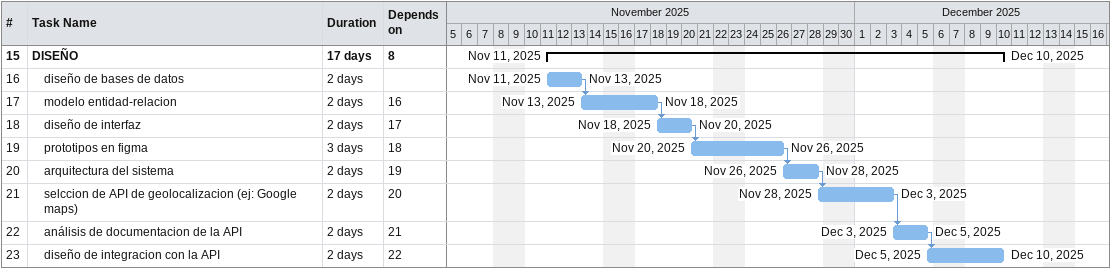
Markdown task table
| ID | Level | Task | Duration | Start | Finish | Predecessors |
|---|---|---|---|---|---|---|
| 15 | 1 | **DISEÑO** | 17d | 2025-11-11 | 2025-12-10 | 8 |
| 16 | 2 | diseño de bases de datos | 2d | 2025-11-11 | 2025-11-13 |  |
| 17 | 2 | modelo entidad-relacion | 2d | 2025-11-13 | 2025-11-18 | 16 |
| 18 | 2 | diseño de interfaz | 2d | 2025-11-18 | 2025-11-20 | 17 |
| 19 | 2 | prototipos en figma | 3d | 2025-11-20 | 2025-11-26 | 18 |
| 20 | 2 | arquitectura del sistema | 2d | 2025-11-26 | 2025-11-28 | 19 |
| 21 | 2 | selccion de API de geolocalizacion (ej: Google maps) | 2d | 2025-11-28 | 2025-12-03 | 20 |
| 22 | 2 | análisis de documentacion de la API | 2d | 2025-12-03 | 2025-12-05 | 21 |
| 23 | 2 | diseño de integracion con la API | 2d | 2025-12-05 | 2025-12-10 | 22 |
